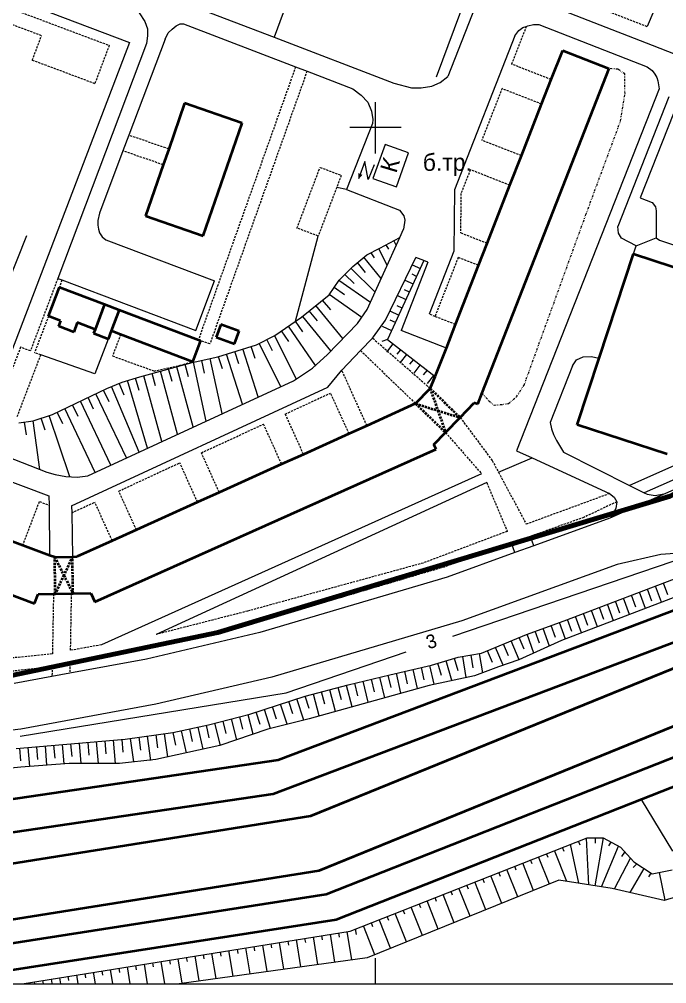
# Model space of a CAD drawing. Extents: x 1000 to 4000, y -5000 to -1000.
# Drawn here: x 2316.8 to 2468, y -4000 to -3774.7 of the extents above; entities that cross this region are included whole.
import ezdxf
from ezdxf.enums import TextEntityAlignment as Align

# ---------------------------------------------------------------- set-up
doc = ezdxf.new("R2010")
doc.units = 0
doc.header["$MEASUREMENT"] = 0
doc.linetypes.add('DASHED', pattern=[0.75, 0.5, -0.25])
doc.linetypes.add('DIVIDE', pattern=[1.25, 0.5, -0.25, 0, -0.25, 0, -0.25])
for name, color, linetype in [('1', 7, 'CONTINUOUS'), ('11', 7, 'CONTINUOUS'), ('16', 7, 'CONTINUOUS'), ('17', 7, 'CONTINUOUS'), ('24', 7, 'CONTINUOUS'), ('37', 7, 'CONTINUOUS'), ('40', 7, 'CONTINUOUS'), ('42', 7, 'CONTINUOUS'), ('6', 7, 'CONTINUOUS'), ('границы команд_1', 10, 'CONTINUOUS')]:
    doc.layers.add(name, color=color, linetype=linetype)
doc.styles.get("Standard").update_dxf_attribs({"font": 'txt', "height": 0.2})

msp = doc.modelspace()

# ---------------------------------------------------------------- linework, layer by layer
at = {"layer": '1', "color": 253, "linetype": 'Continuous', "lineweight": 0}
for p, q in [((2400, -3806.06), (2400, -3794.02)), ((2405.96, -3800), (2394.04, -3800)), ((2400, -4000), (2400, -3994.02)), ((2000, -4000), (3000, -4000))]:
    msp.add_line(p, q, dxfattribs=at)
at = {"layer": '11', "color": 253, "linetype": 'Continuous', "lineweight": 0}
for p, q in [((2272.59, -3753.53), (2342.54, -3780.12)), ((2342.54, -3780.12), (2308.09, -3870.27)), ((2337.56, -3849.42), (2334.43, -3857.49)), ((2334.43, -3857.49), (2321.82, -3853.11)), ((2469.41, -3969.07), (2462.11, -3956.96))]:
    msp.add_line(p, q, dxfattribs=at)
at = {"layer": '16', "color": 253, "linetype": 'Continuous', "lineweight": 0}
for p, q in [((2402.24, -3803.92), (2399.39, -3811.91)), ((2407.74, -3805.88), (2402.24, -3803.92)), ((2404.89, -3813.87), (2407.74, -3805.88)), ((2397.47, -3807.95), (2396.06, -3812)), ((2398.29, -3812.13), (2397.47, -3807.95)), ((2399.71, -3808.68), (2398.29, -3812.13)), ((2399.39, -3811.91), (2404.89, -3813.87))]:
    msp.add_line(p, q, dxfattribs=at)
msp.add_solid([(2396.06, -3812), (2396.97, -3811.02), (2395.95, -3810.64)], dxfattribs=at)
at = {"layer": '24', "color": 253, "linetype": 'DASHED', "lineweight": 0}
for p, q in [((2271.66, -3756), (2337.79, -3780.78)), ((2431.48, -3763.89), (2463.47, -3776.39)), ((2321.99, -3778.53), (2299.9, -3770.26)), ((2435.22, -3776.39), (2431.78, -3785.17)), ((2319.84, -3784.27), (2321.99, -3778.53)), ((2337.79, -3780.78), (2334.43, -3789.74)), ((2334.43, -3789.74), (2319.84, -3784.27)), ((2381.34, -3785.82), (2358.63, -3849.58)), ((2384.01, -3786.84), (2361.32, -3850.55)), ((2441.05, -3788.78), (2431.78, -3785.17)), ((2429.55, -3790.9), (2424.84, -3802.95)), ((2438.81, -3794.52), (2429.55, -3790.9)), ((2351.7, -3805), (2342.4, -3801.78)), ((2434.1, -3806.57), (2424.84, -3802.95)), ((2350.42, -3808.69), (2341.02, -3805.43)), ((2381.66, -3823.46), (2387.04, -3809.29)), ((2387.04, -3809.29), (2391.99, -3811.17)), ((2422.14, -3809.86), (2419.97, -3815.4)), ((2431.4, -3813.47), (2422.14, -3809.86)), ((2391.99, -3811.17), (2390.93, -3813.97)), ((2390.93, -3813.97), (2386.61, -3825.34)), ((2419.97, -3815.4), (2419.84, -3824.59)), ((2386.61, -3825.34), (2381.66, -3823.46)), ((2426.1, -3827.04), (2419.84, -3824.59)), ((2419.3, -3830.33), (2413.91, -3844.12)), ((2424.08, -3832.2), (2419.3, -3830.33)), ((2325.79, -3835.24), (2319.39, -3852.18)), ((2326.75, -3835.6), (2326.22, -3837.27)), ((2413.91, -3844.12), (2412.52, -3843.57)), ((2323.63, -3844.08), (2320.37, -3852.56)), ((2418.7, -3845.99), (2413.91, -3844.12)), ((2340.47, -3848.32), (2338.58, -3853.34)), ((2361.32, -3850.55), (2359.11, -3849.76)), ((2412.76, -3860.95), (2399.28, -3849.2)), ((2317.1, -3851.31), (2311.61, -3865.69)), ((2319.39, -3852.18), (2317.1, -3851.31)), ((2321.82, -3853.11), (2320.37, -3852.56)), ((2396.51, -3852.08), (2409.36, -3864.48)), ((2316.32, -3867.49), (2321.82, -3853.11)), ((2338.58, -3853.34), (2348.29, -3856.87)), ((2354.36, -3855.52), (2357.24, -3854.69)), ((2348.29, -3856.87), (2354.36, -3855.52)), ((2397.99, -3869.64), (2392.12, -3856.68)), ((2378.93, -3866.91), (2389.51, -3862.02)), ((2393.81, -3871.53), (2389.51, -3862.02)), ((2383.19, -3876.33), (2378.93, -3866.91)), ((2419.77, -3867.72), (2427.26, -3877.78)), ((2359.33, -3875.99), (2373.84, -3869.27)), ((2378.07, -3878.64), (2373.84, -3869.27)), ((2416.37, -3871.25), (2424.76, -3880.87)), ((2363.51, -3885.23), (2359.33, -3875.99)), ((2340.04, -3884.91), (2354.28, -3878.32)), ((2358.44, -3887.53), (2354.28, -3878.32)), ((2427.26, -3877.78), (2428.73, -3880.53)), ((2428.73, -3880.53), (2435.23, -3892.65)), ((2425.98, -3882.94), (2430.79, -3894.32)), ((2344.14, -3893.99), (2340.04, -3884.91)), ((2454.67, -3885.5), (2435.23, -3892.65)), ((2317.6, -3897.63), (2321.5, -3887.36)), ((2321.5, -3887.36), (2323.74, -3888.21)), ((2329.04, -3890), (2334.43, -3887.51)), ((2338.51, -3896.54), (2334.43, -3887.51)), ((2456.33, -3887.42), (2448.66, -3891.06)), ((2448.66, -3891.06), (2436.18, -3895.49)), ((2430.79, -3894.32), (2411.12, -3901.72)), ((2431.78, -3897.06), (2416.03, -3902.65)), ((2411.12, -3901.72), (2370.13, -3912.95)), ((2416.03, -3902.65), (2372.62, -3915.5)), ((2324.79, -3908.9), (2324.53, -3922.95)), ((2328.94, -3908.82), (2328.7, -3922.14)), ((2370.13, -3912.95), (2348.77, -3918.41)), ((2372.62, -3915.5), (2349.12, -3921.16)), ((2349.12, -3921.16), (2328.64, -3925.17)), ((2336, -3920.82), (2328.7, -3922.14)), ((2324.53, -3922.95), (2285.58, -3926.89)), ((2324.47, -3925.99), (2297.8, -3928.85)), ((2324.47, -3925.99), (2324.43, -3928.25)), ((2328.64, -3925.17), (2328.6, -3927.48))]:
    msp.add_line(p, q, dxfattribs=at)
at = {"layer": '24', "color": 253, "linetype": 'Continuous', "lineweight": 0}
for p, q in [((2467.95, -3765.75), (2463.47, -3776.39)), ((2424.42, -3768.89), (2416.93, -3788.07)), ((2430.06, -3767.26), (2464.61, -3780.76)), ((2351.95, -3769.55), (2376.33, -3778.91)), ((2344.78, -3773.16), (2346.15, -3775.21)), ((2346.15, -3775.21), (2346.73, -3776.95)), ((2353.41, -3776.25), (2354.4, -3775.77)), ((2354.4, -3775.77), (2355.17, -3775.77)), ((2355.17, -3775.77), (2381.34, -3785.82)), ((2435.61, -3776.26), (2436.92, -3775.92)), ((2436.92, -3775.92), (2438.14, -3775.89)), ((2438.14, -3775.89), (2463.44, -3785.77)), ((2346.73, -3776.95), (2346.73, -3778.53)), ((2350.87, -3779.35), (2351.57, -3777.88)), ((2351.57, -3777.88), (2352.49, -3777)), ((2352.49, -3777), (2353.41, -3776.25)), ((2432.54, -3778.58), (2433.47, -3777.29)), ((2433.47, -3777.29), (2434.41, -3776.65)), ((2434.41, -3776.65), (2435.22, -3776.39)), ((2435.22, -3776.39), (2435.61, -3776.26)), ((2346.53, -3780.34), (2325.79, -3835.24)), ((2350.87, -3779.35), (2342.4, -3801.78)), ((2346.73, -3778.53), (2346.53, -3780.34)), ((2376.33, -3778.91), (2404.26, -3789.64)), ((2432.54, -3778.58), (2418.48, -3814.55)), ((2464.61, -3780.76), (2493.12, -3791.9)), ((2381.34, -3785.82), (2384.01, -3786.84)), ((2384.01, -3786.84), (2394.72, -3790.96)), ((2463.44, -3785.77), (2464.66, -3786.66)), ((2464.66, -3786.66), (2465.21, -3787.53)), ((2413.18, -3790.31), (2415.14, -3789.43)), ((2415.14, -3789.43), (2416.93, -3788.07)), ((2465.21, -3787.53), (2465.68, -3788.29)), ((2465.68, -3788.29), (2465.97, -3789.06)), ((2465.97, -3789.06), (2466.28, -3790.96)), ((2394.72, -3790.96), (2396.69, -3792.39)), ((2404.26, -3789.64), (2408.38, -3790.68)), ((2408.38, -3790.68), (2410.68, -3790.68)), ((2410.68, -3790.68), (2413.18, -3790.31)), ((2466.28, -3790.96), (2432.92, -3875.51)), ((2396.69, -3792.39), (2398.23, -3794.05)), ((2398.23, -3794.05), (2399.04, -3796.19)), ((2468.55, -3792.84), (2456.62, -3823.08)), ((2399.04, -3796.19), (2399.4, -3798.09)), ((2399.4, -3798.09), (2399.29, -3799.04)), ((2469.58, -3796.72), (2461.83, -3816.37)), ((2399.29, -3799.04), (2393.26, -3814.47)), ((2342.4, -3801.78), (2341.02, -3805.43)), ((2341.02, -3805.43), (2335.51, -3820.01)), ((2393.26, -3814.47), (2405.59, -3819.3)), ((2418.48, -3814.55), (2418.27, -3828.84)), ((2461.83, -3816.37), (2464.59, -3817.46)), ((2464.59, -3817.46), (2465.42, -3818.5)), ((2465.42, -3818.5), (2465.52, -3819.42)), ((2335.51, -3820.01), (2335.18, -3821.72)), ((2405.59, -3819.3), (2406.61, -3820.59)), ((2406.61, -3820.59), (2406.86, -3821.62)), ((2465.52, -3819.42), (2465.52, -3825.76)), ((2335.18, -3821.72), (2335.18, -3822.81)), ((2335.18, -3822.81), (2335.28, -3823.75)), ((2406.86, -3821.62), (2406.52, -3823.74)), ((2456.73, -3824.67), (2456.62, -3823.08)), ((2335.28, -3823.75), (2335.57, -3824.62)), ((2335.57, -3824.62), (2336.16, -3825.52)), ((2336.16, -3825.52), (2337.01, -3826.2)), ((2405.65, -3825.67), (2406.52, -3823.74)), ((2457.44, -3825.8), (2456.73, -3824.67)), ((2337.01, -3826.2), (2362.42, -3835.79)), ((2398.07, -3842.47), (2405.65, -3825.67)), ((2460.91, -3827.61), (2457.44, -3825.8)), ((2460.3, -3829.46), (2460.91, -3827.61)), ((2465.52, -3825.76), (2466.34, -3826.27)), ((2466.34, -3826.27), (2522.55, -3845.32)), ((2418.27, -3828.84), (2412.52, -3843.57)), ((2402.33, -3844.97), (2409.42, -3830.34)), ((2412.26, -3831.45), (2406.02, -3847.39)), ((2411.32, -3831.08), (2409.42, -3830.34)), ((2412.26, -3831.45), (2411.32, -3831.08)), ((2325.79, -3835.24), (2326.75, -3835.6)), ((2326.75, -3835.6), (2358.03, -3847.41)), ((2358.03, -3847.41), (2362.42, -3835.79)), ((2395.77, -3845.77), (2398.07, -3842.47)), ((2388.77, -3853.02), (2395.77, -3845.77)), ((2399.57, -3848.9), (2402.33, -3844.97)), ((2223.78, -3848.16), (2323.72, -3886.05)), ((2416.55, -3851.5), (2406.02, -3847.39)), ((2396.51, -3852.08), (2399.28, -3849.2)), ((2399.28, -3849.2), (2399.57, -3848.9)), ((2392.12, -3856.68), (2396.51, -3852.08)), ((2385.3, -3856.17), (2388.77, -3853.02)), ((2446.02, -3855.65), (2446.97, -3854.25)), ((2446.97, -3854.25), (2448.5, -3853.53)), ((2448.5, -3853.53), (2450.39, -3853.44)), ((2450.39, -3853.44), (2452.26, -3853.86)), ((2380.84, -3859.12), (2385.3, -3856.17)), ((2388.89, -3860.65), (2392.12, -3856.68)), ((2446.02, -3855.65), (2440.78, -3868.93)), ((2332.8, -3881.35), (2380.84, -3859.12)), ((2329.02, -3888.36), (2388.89, -3860.65)), ((2440.78, -3868.93), (2441.08, -3870.38)), ((2441.08, -3870.38), (2441.57, -3871.72)), ((2441.57, -3871.72), (2442.26, -3873.12)), ((2442.26, -3873.12), (2443.88, -3875.85)), ((2311.38, -3875.89), (2323.27, -3880.5)), ((2432.92, -3875.51), (2436.57, -3877.18)), ((2436.57, -3877.18), (2454.67, -3885.5)), ((2443.88, -3875.85), (2459.34, -3883.6)), ((2469.66, -3879.01), (2459.34, -3883.6)), ((2477.7, -3878.67), (2462.77, -3885.32)), ((2323.27, -3880.5), (2325.16, -3881.07)), ((2325.16, -3881.07), (2327.69, -3881.54)), ((2327.69, -3881.54), (2330.32, -3881.68)), ((2330.32, -3881.68), (2332.8, -3881.35)), ((2424.76, -3880.87), (2336, -3920.82)), ((2478.66, -3880.6), (2467.71, -3885.48)), ((2425.98, -3882.94), (2348.77, -3918.41)), ((2459.34, -3883.6), (2462.77, -3885.32)), ((2323.72, -3886.05), (2323.74, -3888.21)), ((2454.67, -3885.5), (2455.76, -3886.33)), ((2467.71, -3885.48), (2454.75, -3891.25)), ((2455.76, -3886.33), (2456.33, -3887.42)), ((2462.77, -3885.32), (2463.45, -3885.66)), ((2463.45, -3885.66), (2465.36, -3885.98)), ((2465.36, -3885.98), (2467.71, -3885.48)), ((2323.74, -3888.21), (2323.83, -3900)), ((2329.02, -3888.36), (2329.04, -3890)), ((2456.33, -3887.42), (2456.14, -3888.95)), ((2329.04, -3890), (2329.2, -3900.25)), ((2456.14, -3888.95), (2454.96, -3891.18)), ((2454.75, -3891.25), (2436.97, -3897.69)), ((2436.97, -3897.69), (2436.18, -3895.49)), ((2432.58, -3899.28), (2431.78, -3897.06)), ((2436.97, -3897.69), (2432.58, -3899.28)), ((2432.58, -3899.28), (2416.77, -3905.01)), ((2466.65, -3899.7), (2456.45, -3902.06)), ((2472.08, -3899.34), (2466.65, -3899.7)), ((2456.45, -3902.06), (2420.13, -3915.22)), ((2416.77, -3905.01), (2373.02, -3917.96)), ((2420.13, -3915.22), (2375.77, -3928.35)), ((2373.02, -3917.96), (2346.52, -3924.15)), ((2346.52, -3924.15), (2328.6, -3927.48)), ((2324.43, -3928.25), (2315.61, -3929.89)), ((2328.6, -3927.48), (2324.43, -3928.25)), ((2375.77, -3928.35), (2348.72, -3934.66)), ((2348.72, -3934.66), (2317.19, -3940.51)), ((2317.19, -3940.51), (2289.43, -3943.63))]:
    msp.add_line(p, q, dxfattribs=at)
at = {"layer": '37', "color": 253, "linetype": 'DIVIDE', "lineweight": 0}
for p, q in [((2456.64, -3786.38), (2454.48, -3786.16)), ((2458.23, -3787.46), (2456.64, -3786.38)), ((2458.28, -3792.03), (2458.23, -3787.46)), ((2457.21, -3798.53), (2458.28, -3792.03)), ((2449.15, -3820.32), (2457.21, -3798.53)), ((2434.71, -3860.16), (2449.15, -3820.32)), ((2432.92, -3862.93), (2434.71, -3860.16)), ((2424.85, -3861.99), (2426.44, -3863.8)), ((2426.44, -3863.8), (2427.68, -3864.83)), ((2431.07, -3864.47), (2432.92, -3862.93)), ((2427.68, -3864.83), (2429.17, -3864.72)), ((2429.17, -3864.72), (2431.07, -3864.47))]:
    msp.add_line(p, q, dxfattribs=at)
at = {"layer": '37', "color": 253, "linetype": 'Continuous', "lineweight": 0}
for p, q in [((2401, -3828.17), (2405.65, -3825.67)), ((2403.13, -3828.37), (2402.52, -3827.35)), ((2404.85, -3827.45), (2404.28, -3826.41)), ((2394.7, -3832.41), (2397.99, -3829.74)), ((2397.99, -3829.74), (2401, -3828.17)), ((2399.77, -3830.42), (2398.98, -3829.22)), ((2402.75, -3832.11), (2400.76, -3828.29)), ((2391.55, -3835.62), (2394.7, -3832.41)), ((2397.65, -3833.88), (2395.76, -3831.55)), ((2401.33, -3835.25), (2397.31, -3830.29)), ((2411.32, -3831.08), (2402.81, -3849.5)), ((2408.6, -3832.03), (2410.48, -3832.9)), ((2394.99, -3836.4), (2392.85, -3834.3)), ((2399.91, -3838.41), (2394.25, -3832.87)), ((2409.61, -3834.78), (2408.53, -3834.26)), ((2389.16, -3839.03), (2391.55, -3835.62)), ((2398.8, -3840.87), (2391.47, -3835.74)), ((2406.85, -3835.63), (2408.8, -3836.53)), ((2382.73, -3844.3), (2389.16, -3839.03)), ((2396.77, -3844.33), (2389.18, -3839.02)), ((2392.78, -3839.1), (2390.32, -3837.38)), ((2407.92, -3838.43), (2406.81, -3837.9)), ((2389.53, -3842.61), (2387.63, -3840.29)), ((2405.11, -3839.23), (2407.12, -3840.16)), ((2386.44, -3845.14), (2384.54, -3842.82)), ((2392.39, -3849.26), (2386.09, -3841.55)), ((2403.37, -3842.83), (2405.45, -3843.79)), ((2406.2, -3842.16), (2405.05, -3841.61)), ((2376.51, -3848.53), (2382.73, -3844.3)), ((2383.04, -3847.72), (2381.35, -3845.24)), ((2389.6, -3852.16), (2382.99, -3844.09)), ((2404.64, -3845.53), (2403.42, -3844.95)), ((2379.73, -3849.97), (2378.05, -3847.49)), ((2385.96, -3855.57), (2379.7, -3846.36)), ((2401.59, -3846.41), (2403.77, -3847.42)), ((2372.19, -3850.72), (2376.51, -3848.53)), ((2377.92, -3860.47), (2372.82, -3850.4)), ((2375.96, -3852.17), (2374.6, -3849.5)), ((2381.55, -3858.78), (2376.38, -3848.59)), ((2402.81, -3849.5), (2401.47, -3849.97)), ((2402.81, -3849.5), (2413.94, -3858.16)), ((2363.17, -3853.58), (2372.19, -3850.72)), ((2368.05, -3855.18), (2367.14, -3852.32)), ((2372.6, -3862.93), (2369.05, -3851.72)), ((2371.86, -3853.97), (2370.95, -3851.11)), ((2402.68, -3852.44), (2404.15, -3850.55)), ((2405.87, -3851.89), (2404.99, -3852.93)), ((2344.96, -3858.23), (2357.21, -3854.88)), ((2357.21, -3854.88), (2363.17, -3853.58)), ((2360.46, -3868.55), (2357.47, -3854.83)), ((2360.06, -3857.33), (2359.42, -3854.4)), ((2364.18, -3866.82), (2361.38, -3853.97)), ((2364.24, -3856.39), (2363.33, -3853.53)), ((2368.94, -3864.62), (2365.23, -3852.93)), ((2405.84, -3854.9), (2407.31, -3853)), ((2408.85, -3854.2), (2407.98, -3855.24)), ((2353.77, -3871.64), (2349.75, -3856.92)), ((2352.47, -3859.29), (2351.68, -3856.39)), ((2357.45, -3869.94), (2353.61, -3855.87)), ((2356.33, -3858.24), (2355.54, -3855.34)), ((2409, -3857.35), (2410.47, -3855.46)), ((2412.04, -3856.68), (2411.15, -3857.73)), ((2337.22, -3860.97), (2340.79, -3859.46)), ((2340.79, -3859.46), (2344.96, -3858.23)), ((2346.71, -3874.91), (2342.05, -3859.09)), ((2344.82, -3861.4), (2343.97, -3858.52)), ((2350.09, -3873.35), (2345.89, -3857.98)), ((2348.61, -3860.34), (2347.82, -3857.45)), ((2412.16, -3859.81), (2413.63, -3857.91)), ((2324.56, -3866.99), (2337.22, -3860.97)), ((2337.77, -3864.03), (2336.49, -3861.32)), ((2344.78, -3875.8), (2338.31, -3860.51)), ((2341.32, -3862.49), (2340.16, -3859.73)), ((2338.18, -3878.86), (2331.07, -3863.89)), ((2334.16, -3865.74), (2332.87, -3863.03)), ((2341.81, -3877.18), (2334.68, -3862.18)), ((2334.55, -3880.54), (2327.45, -3865.61)), ((2330.55, -3867.46), (2329.26, -3864.75)), ((2320.04, -3868.49), (2324.56, -3866.99)), ((2322.86, -3870.72), (2321.91, -3867.87)), ((2328.58, -3881.59), (2323.81, -3867.24)), ((2326.94, -3869.18), (2325.65, -3866.47)), ((2316.69, -3868.97), (2320.04, -3868.49)), ((2318.45, -3871.75), (2318.03, -3868.78)), ((2321.63, -3879.87), (2320.01, -3868.49)), ((2444.08, -3915.21), (2473.13, -3904.14)), ((2468.31, -3909.19), (2467.24, -3906.39)), ((2474.03, -3908.14), (2443.45, -3919.84)), ((2463.09, -3912.33), (2461.64, -3908.52)), ((2464.57, -3910.61), (2463.51, -3907.81)), ((2466.82, -3910.9), (2465.38, -3907.1)), ((2457.1, -3913.46), (2456.03, -3910.66)), ((2459.35, -3913.76), (2457.9, -3909.95)), ((2460.84, -3912.04), (2459.77, -3909.24)), ((2449.62, -3916.31), (2448.55, -3913.51)), ((2451.88, -3916.62), (2450.42, -3912.8)), ((2453.36, -3914.89), (2452.29, -3912.08)), ((2455.61, -3915.19), (2454.16, -3911.37)), ((2435.24, -3918.39), (2444.08, -3915.21)), ((2444.34, -3919.5), (2442.94, -3915.62)), ((2445.88, -3917.74), (2444.82, -3914.93)), ((2448.14, -3918.05), (2446.68, -3914.22)), ((2438.31, -3920.48), (2437.29, -3917.66)), ((2440.66, -3921.11), (2439.18, -3916.98)), ((2442.07, -3919.12), (2441.06, -3916.3)), ((2424.76, -3922.81), (2435.24, -3918.39)), ((2433.59, -3924.32), (2431.72, -3919.88)), ((2443.45, -3919.84), (2433.48, -3924.36)), ((2434.73, -3921.87), (2433.57, -3919.1)), ((2437.01, -3922.76), (2435.41, -3918.33)), ((2427.36, -3924.97), (2426.19, -3922.2)), ((2429.8, -3925.62), (2428.04, -3921.43)), ((2431.04, -3923.42), (2429.88, -3920.65)), ((2413.07, -3925.56), (2419.32, -3923.73)), ((2417.86, -3929.17), (2416.51, -3924.55)), ((2419.27, -3926.87), (2418.43, -3923.99)), ((2419.32, -3923.73), (2424.76, -3922.81)), ((2421.21, -3928.46), (2420.38, -3923.55)), ((2422.85, -3926.18), (2422.35, -3923.22)), ((2425.08, -3927.34), (2424.32, -3922.88)), ((2433.48, -3924.36), (2428.75, -3926)), ((2403.31, -3927.82), (2413.07, -3925.56)), ((2407.5, -3929.93), (2406.82, -3927.01)), ((2409.81, -3931.06), (2408.77, -3926.56)), ((2411.39, -3929.03), (2410.72, -3926.11)), ((2413.68, -3930.06), (2412.67, -3925.66)), ((2415.43, -3928), (2414.59, -3925.12)), ((2428.75, -3926), (2423.1, -3928.05)), ((2393.65, -3930.18), (2403.31, -3927.82)), ((2399.75, -3931.78), (2399.04, -3928.86)), ((2402.15, -3933.19), (2400.98, -3928.39)), ((2403.64, -3930.83), (2402.92, -3927.91)), ((2405.95, -3932.14), (2404.87, -3927.46)), ((2423.1, -3928.05), (2412.52, -3930.31)), ((2383.58, -3932.85), (2393.65, -3930.18)), ((2412.52, -3930.31), (2384.51, -3938.09)), ((2390.68, -3936.38), (2389.35, -3931.32)), ((2392.05, -3933.71), (2391.28, -3930.81)), ((2394.54, -3935.31), (2393.21, -3930.3)), ((2395.86, -3932.73), (2395.15, -3929.81)), ((2398.3, -3934.26), (2397.1, -3929.34)), ((2370.63, -3937.06), (2383.58, -3932.85)), ((2383.25, -3938.41), (2381.64, -3933.48)), ((2384.47, -3935.71), (2383.55, -3932.86)), ((2386.83, -3937.45), (2385.48, -3932.35)), ((2388.18, -3934.73), (2387.41, -3931.83)), ((2375.48, -3940.39), (2374.04, -3935.95)), ((2376.87, -3938.19), (2375.94, -3935.33)), ((2379.36, -3939.4), (2377.84, -3934.72)), ((2380.67, -3936.95), (2379.74, -3934.1)), ((2361.02, -3939.5), (2370.63, -3937.06)), ((2367.59, -3943.02), (2366.35, -3938.15)), ((2369.03, -3940.56), (2368.29, -3937.66)), ((2371.39, -3941.73), (2370.22, -3937.16)), ((2373.06, -3939.42), (2372.13, -3936.57)), ((2384.51, -3938.09), (2374.85, -3940.56)), ((2352.7, -3941.35), (2361.02, -3939.5)), ((2357.27, -3943.41), (2356.62, -3940.48)), ((2359.72, -3945.21), (2358.58, -3940.04)), ((2361.18, -3942.54), (2360.53, -3939.61)), ((2363.79, -3944.32), (2362.47, -3939.13)), ((2374.85, -3940.56), (2363.65, -3944.35)), ((2365.15, -3941.55), (2364.41, -3938.64)), ((2341.5, -3942.89), (2352.7, -3941.35)), ((2343.57, -3948.19), (2342.81, -3942.71)), ((2345.2, -3945.41), (2344.79, -3942.44)), ((2347.56, -3947.88), (2346.78, -3942.16)), ((2349.17, -3944.86), (2348.76, -3941.89)), ((2351.48, -3947.02), (2350.74, -3941.62)), ((2353.37, -3944.27), (2352.72, -3941.34)), ((2355.82, -3946.07), (2354.67, -3940.91)), ((2316.05, -3945.04), (2341.5, -3942.89)), ((2317.16, -3947.95), (2316.91, -3944.97)), ((2319.28, -3949.22), (2318.91, -3944.8)), ((2321.15, -3947.62), (2320.9, -3944.63)), ((2323.27, -3948.93), (2322.89, -3944.46)), ((2325.14, -3947.28), (2324.88, -3944.29)), ((2327.26, -3948.64), (2326.88, -3944.12)), ((2329.12, -3946.95), (2328.87, -3943.96)), ((2331.27, -3948.56), (2330.86, -3943.79)), ((2333.11, -3946.61), (2332.86, -3943.62)), ((2335.28, -3948.56), (2334.85, -3943.45)), ((2337.09, -3946.27), (2336.84, -3943.28)), ((2339.29, -3948.56), (2338.84, -3943.11)), ((2341.08, -3945.93), (2340.83, -3942.95)), ((2363.65, -3944.35), (2348.7, -3947.63)), ((2317.15, -3949.38), (2300.01, -3951.29)), ((2328.45, -3948.56), (2317.15, -3949.38)), ((2340.17, -3948.56), (2328.45, -3948.56)), ((2348.7, -3947.63), (2340.17, -3948.56)), ((2394.09, -3987.7), (2449.41, -3965.9)), ((2447.47, -3976.54), (2445.55, -3967.42)), ((2447.78, -3967.62), (2447.41, -3966.69)), ((2449.82, -3976.89), (2449.27, -3965.96)), ((2449.41, -3965.9), (2453.15, -3965.9)), ((2451.32, -3977.12), (2453.25, -3965.95)), ((2451.39, -3967.16), (2451.4, -3965.9)), ((2453.15, -3965.9), (2457.2, -3968.09)), ((2454.53, -3967.78), (2455.01, -3966.9)), ((2440.33, -3970.55), (2439.97, -3969.62)), ((2444.68, -3976.12), (2441.83, -3968.89)), ((2444.05, -3969.09), (2443.69, -3968.16)), ((2452.76, -3977.34), (2456.77, -3967.85)), ((2457.2, -3968.09), (2460.31, -3971.52)), ((2457.52, -3970.29), (2458.27, -3969.27)), ((2436.91, -3978.24), (2434.38, -3971.82)), ((2436.61, -3972.02), (2436.24, -3971.09)), ((2440.62, -3976.74), (2438.11, -3970.36)), ((2455.82, -3977.8), (2459.55, -3970.69)), ((2460.16, -3972.84), (2461.07, -3972.01)), ((2460.31, -3971.52), (2464.66, -3974.33)), ((2499.39, -3970.9), (2467.44, -3980.53)), ((2429.17, -3974.95), (2428.8, -3974.02)), ((2433.21, -3979.74), (2430.66, -3973.29)), ((2432.89, -3973.49), (2432.52, -3972.56)), ((2459.49, -3978.69), (2462.72, -3973.08)), ((2463.86, -3975.01), (2464.41, -3974.16)), ((2464.66, -3974.33), (2469.33, -3973.39)), ((2467.62, -3980.47), (2466.32, -3974)), ((2442.85, -3975.84), (2398.03, -3993.96)), ((2425.79, -3982.74), (2423.22, -3976.22)), ((2425.45, -3976.42), (2425.08, -3975.49)), ((2429.5, -3981.24), (2426.94, -3974.76)), ((2455.3, -3977.72), (2442.85, -3975.84)), ((2418, -3979.35), (2417.64, -3978.42)), ((2422.08, -3984.24), (2419.5, -3977.69)), ((2421.73, -3977.89), (2421.36, -3976.96)), ((2467.44, -3980.53), (2455.3, -3977.72)), ((2414.66, -3987.24), (2412.05, -3980.62)), ((2414.28, -3980.82), (2413.92, -3979.89)), ((2418.37, -3985.74), (2415.78, -3979.16)), ((2406.84, -3983.75), (2406.47, -3982.82)), ((2410.95, -3988.74), (2408.33, -3982.09)), ((2410.56, -3982.29), (2410.2, -3981.36)), ((2403.53, -3991.73), (2400.89, -3985.02)), ((2403.12, -3985.22), (2402.75, -3984.29)), ((2407.24, -3990.23), (2404.61, -3983.56)), ((2317.49, -4000), (2394.09, -3987.7)), ((2394.47, -3994.45), (2393.41, -3987.81)), ((2395.54, -3988.48), (2395.34, -3987.21)), ((2399.83, -3993.23), (2397.17, -3986.49)), ((2399.4, -3986.69), (2399.03, -3985.76)), ((2379.74, -3991.02), (2379.59, -3990.03)), ((2382.58, -3996.09), (2381.56, -3989.71)), ((2383.69, -3990.39), (2383.53, -3989.4)), ((2386.55, -3995.54), (2385.51, -3989.08)), ((2387.64, -3989.75), (2387.49, -3988.76)), ((2390.51, -3994.99), (2389.46, -3988.45)), ((2391.59, -3989.12), (2391.43, -3988.13)), ((2366.73, -3998.27), (2365.76, -3992.25)), ((2367.9, -3992.92), (2367.74, -3991.93)), ((2370.69, -3997.72), (2369.71, -3991.62)), ((2371.85, -3992.29), (2371.69, -3991.3)), ((2374.66, -3997.18), (2373.66, -3990.98)), ((2375.8, -3991.65), (2375.64, -3990.66)), ((2378.62, -3996.63), (2377.61, -3990.35)), ((2352.1, -3995.46), (2351.94, -3994.47)), ((2354.84, -3999.91), (2353.91, -3994.15)), ((2398.03, -3993.96), (2354.18, -4000)), ((2356.05, -3994.82), (2355.89, -3993.84)), ((2358.8, -3999.36), (2357.86, -3993.52)), ((2360, -3994.19), (2359.84, -3993.2)), ((2362.77, -3998.82), (2361.81, -3992.88)), ((2363.95, -3993.55), (2363.79, -3992.57)), ((2338.65, -4000), (2338.12, -3996.69)), ((2340.25, -3997.36), (2340.09, -3996.37)), ((2342.7, -4000), (2342.07, -3996.05)), ((2344.2, -3996.72), (2344.04, -3995.74)), ((2346.75, -4000), (2346.02, -3995.42)), ((2348.15, -3996.09), (2347.99, -3995.1)), ((2350.8, -4000), (2349.97, -3994.79)), ((2324.45, -3999.89), (2324.29, -3998.91)), ((2326.49, -4000), (2326.27, -3998.59)), ((2328.4, -3999.26), (2328.24, -3998.27)), ((2330.55, -4000), (2330.22, -3997.96)), ((2332.35, -3998.63), (2332.19, -3997.64)), ((2334.6, -4000), (2334.17, -3997.32)), ((2336.3, -3997.99), (2336.14, -3997.01)), ((2318.39, -4000), (2318.37, -3999.86)), ((2320.42, -4000), (2320.34, -3999.54)), ((2322.44, -4000), (2322.32, -3999.22))]:
    msp.add_line(p, q, dxfattribs=at)
at = {"layer": '40', "color": 253, "linetype": 'Continuous', "lineweight": 0}
for p, q in [((2383.86, -3758.5), (2376.33, -3778.91)), ((2421.21, -3769.16), (2414.2, -3788.22)), ((2393.26, -3814.47), (2390.93, -3813.97)), ((2312.01, -3841.51), (2318.55, -3825.17)), ((2381.35, -3845.24), (2386.61, -3825.34)), ((2460.91, -3827.61), (2465.52, -3825.76)), ((2428.73, -3880.53), (2436.57, -3877.18)), ((2418.1, -3918.77), (2469.49, -3901.31)), ((2379.14, -3932.01), (2407.13, -3922.5)), ((2317, -3942.17), (2379.14, -3932.01))]:
    msp.add_line(p, q, dxfattribs=at)
at = {"layer": '6', "color": 253, "linetype": 'Continuous', "lineweight": 40}
for p, q in [((2441.05, -3788.78), (2443.72, -3781.95)), ((2443.72, -3781.95), (2454.48, -3786.16)), ((2454.48, -3786.16), (2424.85, -3861.99)), ((2438.81, -3794.52), (2441.05, -3788.78)), ((2355.42, -3794.27), (2351.7, -3805)), ((2368.86, -3798.94), (2355.42, -3794.27)), ((2434.1, -3806.57), (2438.81, -3794.52)), ((2359.73, -3825.27), (2368.86, -3798.94)), ((2351.7, -3805), (2350.42, -3808.69)), ((2431.4, -3813.47), (2434.1, -3806.57)), ((2350.42, -3808.69), (2346.28, -3820.61)), ((2426.1, -3827.04), (2431.4, -3813.47)), ((2346.28, -3820.61), (2359.73, -3825.27)), ((2424.08, -3832.2), (2426.1, -3827.04)), ((2452.26, -3853.86), (2460.3, -3829.46)), ((2460.3, -3829.46), (2503.86, -3843.82)), ((2418.7, -3845.99), (2424.08, -3832.2)), ((2323.63, -3844.08), (2326.22, -3837.27)), ((2326.22, -3837.27), (2336.73, -3841.26)), ((2336.73, -3841.26), (2334.5, -3847.13)), ((2336.73, -3841.26), (2340.16, -3842.56)), ((2340.16, -3842.56), (2338.29, -3847.49)), ((2340.16, -3842.56), (2358.63, -3849.58)), ((2326.4, -3845.13), (2323.63, -3844.08)), ((2326.4, -3845.13), (2325.92, -3846.38)), ((2330.35, -3845.55), (2329.52, -3847.75)), ((2334.5, -3847.13), (2330.35, -3845.55)), ((2329.52, -3847.75), (2325.92, -3846.38)), ((2334.5, -3847.13), (2334.12, -3848.12)), ((2337.56, -3849.42), (2334.12, -3848.12)), ((2338.29, -3847.49), (2337.56, -3849.42)), ((2340.47, -3848.32), (2338.29, -3847.49)), ((2363.87, -3846.02), (2362.8, -3848.96)), ((2368.13, -3847.57), (2363.87, -3846.02)), ((2367.05, -3850.51), (2368.13, -3847.57)), ((2416.55, -3851.5), (2418.7, -3845.99)), ((2357.24, -3854.69), (2340.47, -3848.32)), ((2359.11, -3849.76), (2357.24, -3854.69)), ((2358.63, -3849.58), (2359.11, -3849.76)), ((2362.8, -3848.96), (2367.05, -3850.51)), ((2413.94, -3858.16), (2416.55, -3851.5)), ((2447.14, -3869.41), (2452.26, -3853.86)), ((2412.76, -3860.95), (2413.94, -3858.16)), ((2409.36, -3864.48), (2412.76, -3860.95)), ((2424.85, -3861.99), (2423.83, -3864.59)), ((2198.37, -3864.9), (2320.35, -3911.18)), ((2409.36, -3864.48), (2397.99, -3869.64)), ((2419.77, -3867.72), (2423.08, -3864.29)), ((2423.83, -3864.59), (2423.08, -3864.29)), ((2416.37, -3871.25), (2419.77, -3867.72)), ((2397.99, -3869.64), (2393.81, -3871.53)), ((2468.09, -3876.32), (2447.14, -3869.41)), ((2393.81, -3871.53), (2383.19, -3876.33)), ((2413.66, -3874.05), (2416.37, -3871.25)), ((2334.43, -3910.76), (2414.15, -3875.16)), ((2414.15, -3875.16), (2413.66, -3874.05)), ((2383.19, -3876.33), (2378.07, -3878.64)), ((2378.07, -3878.64), (2363.51, -3885.23)), ((2363.51, -3885.23), (2358.44, -3887.53)), ((2358.44, -3887.53), (2344.14, -3893.99)), ((2317.6, -3897.63), (2311.97, -3895.5)), ((2344.14, -3893.99), (2338.51, -3896.54)), ((2323.83, -3900), (2317.6, -3897.63)), ((2338.51, -3896.54), (2330.34, -3900.23)), ((2325.07, -3900.32), (2323.83, -3900)), ((2325.07, -3900.32), (2329.2, -3900.25)), ((2329.2, -3900.25), (2330.34, -3900.23)), ((2320.35, -3911.18), (2321.19, -3908.96)), ((2321.19, -3908.96), (2324.79, -3908.9)), ((2324.79, -3908.9), (2325.22, -3908.89)), ((2325.22, -3908.89), (2328.94, -3908.82)), ((2328.94, -3908.82), (2329.35, -3908.82)), ((2329.35, -3908.82), (2333.53, -3908.74)), ((2333.53, -3908.74), (2334.43, -3910.76)), ((2477.86, -3909.68), (2377.26, -3947.79)), ((2376.08, -3955.68), (2479.8, -3916.39)), ((2477.16, -3923.28), (2384.82, -3960.87)), ((2386.85, -3973.53), (2481.87, -3934.84)), ((2388.47, -3979.11), (2475.45, -3944.76)), ((2377.26, -3947.79), (2288.25, -3960.9)), ((2477.18, -3951.01), (2462.11, -3956.96)), ((2289.36, -3968.45), (2376.08, -3955.68)), ((2462.11, -3956.96), (2390.82, -3985.11)), ((2384.82, -3960.87), (2289.74, -3976.05)), ((2291.77, -3988.71), (2386.85, -3973.53)), ((2302.73, -3992.42), (2388.47, -3979.11)), ((2390.82, -3985.11), (2303.69, -3998.63))]:
    msp.add_line(p, q, dxfattribs=at)
at = {"layer": '6', "color": 253, "linetype": 'DASHED', "lineweight": 40}
for p, q in [((2412.76, -3860.95), (2419.77, -3867.72)), ((2412.76, -3860.95), (2414.57, -3866.1)), ((2409.36, -3864.48), (2416.37, -3871.25)), ((2409.36, -3864.48), (2414.57, -3866.1)), ((2414.57, -3866.1), (2416.37, -3871.25)), ((2414.57, -3866.1), (2419.77, -3867.72)), ((2325.22, -3908.89), (2325.07, -3900.32)), ((2325.07, -3900.32), (2327.21, -3904.57)), ((2329.2, -3900.25), (2327.21, -3904.57)), ((2329.35, -3908.82), (2329.2, -3900.25)), ((2327.21, -3904.57), (2325.22, -3908.89)), ((2327.21, -3904.57), (2329.35, -3908.82))]:
    msp.add_line(p, q, dxfattribs=at)
at = {"layer": 'границы команд_1', "color": 6, "lineweight": 100}
msp.add_lwpolyline([(2549.39, -3103.47), (2845.92, -3244.29), (2852.4, -3270.42), (2865.73, -3301.42), (2794.37, -3460.89), (2690.12, -3678.56), (2650.09, -3738.61), (2599.39, -3793.21), (2511.64, -3862.05), (2468.8, -3886.08), (2363.19, -3917.93), (2296.64, -3931.84), (2211.4, -3935.44), (2161.36, -3932.1), (1924.35, -3842.83), (1924.12, -3833.84), (1971.62, -3721.93), (2001.65, -3688.57), (2047.16, -3666.41), (2219.84, -3604.16), (2249.92, -3585.92), (2275.62, -3557.22), (2502.08, -3120), (2528.83, -3105.27)], close=True, dxfattribs=at)

# ---------------------------------------------------------------- texts
at = {"layer": '17', "color": 253, "linetype": 'Continuous', "lineweight": 0}
msp.add_text('К', height=4, rotation=73.4204, dxfattribs=at).set_placement((2403.37, -3808.76), align=Align.MIDDLE)
msp.add_text('б.тр.', height=4, dxfattribs=at).set_placement((2416.78, -3808.57), align=Align.MIDDLE)
at = {"layer": '42', "color": 253, "linetype": 'Continuous', "lineweight": 0}
msp.add_text('3', height=3.2, rotation=16.3326, dxfattribs=at).set_placement((2413.03, -3920.01), align=Align.MIDDLE)

doc.saveas('drawing.dxf')
